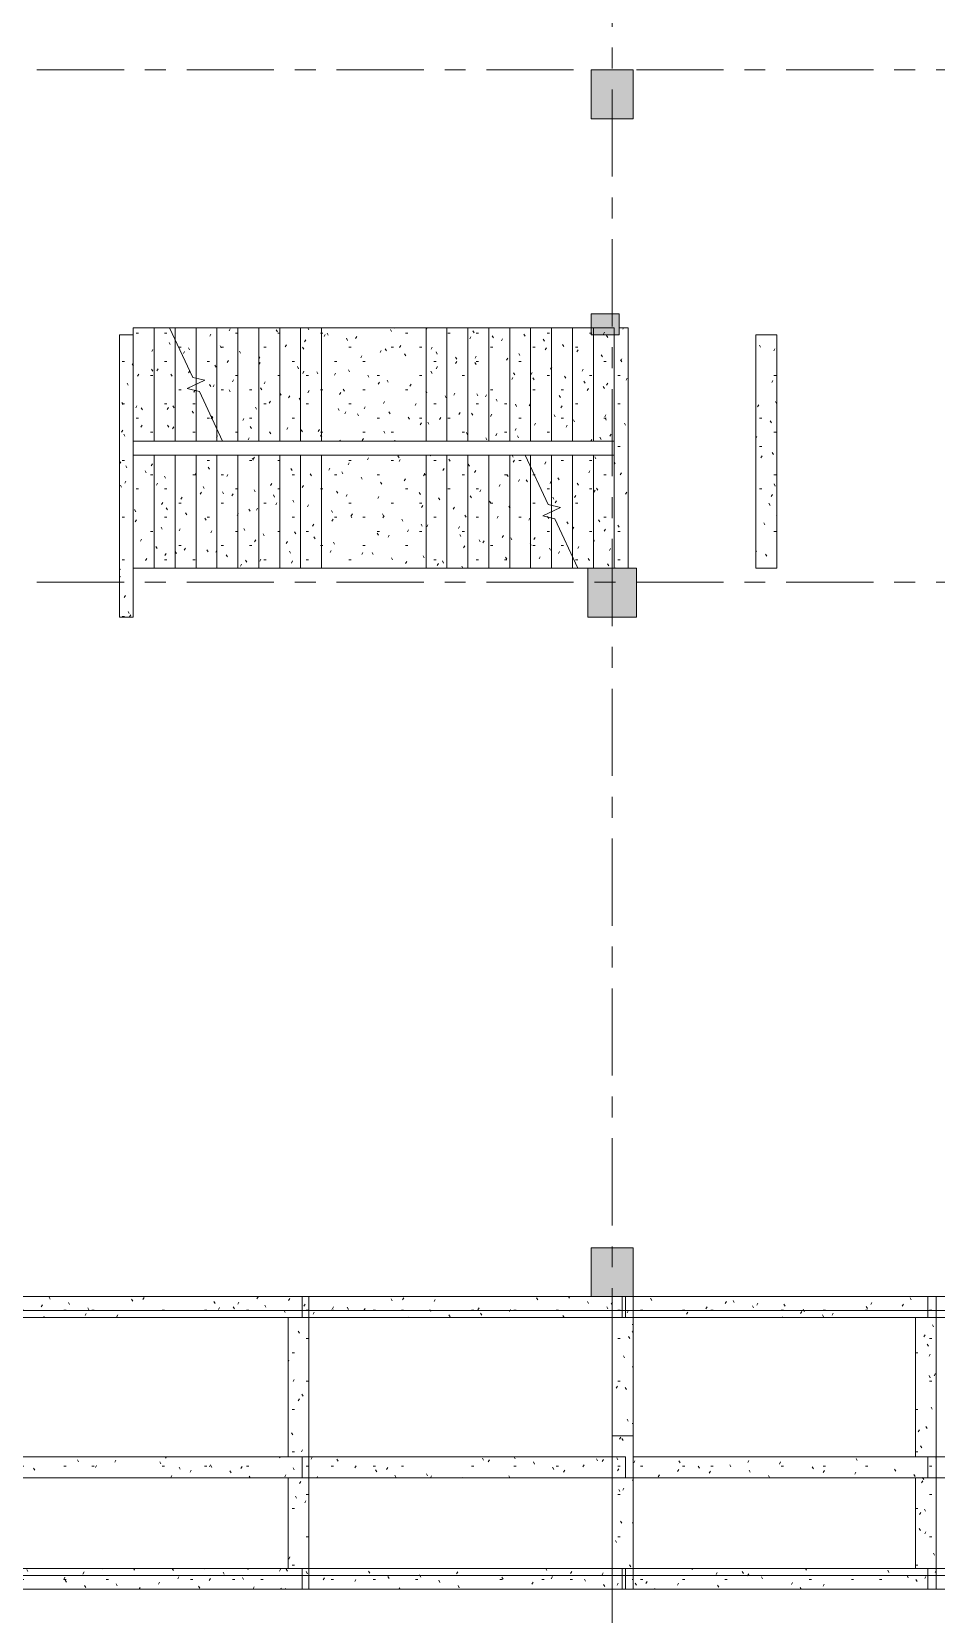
# Model space of a CAD drawing. Header units: millimetres. Extents: x -4000 to 187956, y -58990 to 162485.
# Drawn here: x 151102 to 164080, y -45815 to -23106 of the extents above; entities that cross this region are included whole.
import ezdxf

# ---------------------------------------------------------------- set-up
doc = ezdxf.new("R2010")
doc.units = ezdxf.units.MM
doc.linetypes.add('Grid Line 12_5mm', pattern=[2150, 1250, -300, 300, -300])
doc.linetypes.add('Overhead 1_5mm', pattern=[250, 150, -100])
for name, color, linetype, lineweight in [('A-WALL', 113, 'Continuous', 13), ('S-BEAM', 12, 'Continuous', 9), ('S-COLS', 52, 'Continuous', 9), ('S-GRID', 1, 'Continuous', 30), ('S-STRS', 31, 'Continuous', 9), ('S-STRS-MBND', 31, 'Continuous', 9)]:
    doc.layers.add(name, color=color, linetype=linetype, lineweight=lineweight)
pattern_1 = [(0, (0, 0), (812.8, 203.2), [33.528, -576.072, 33.528, -576.072, -3251.2]), (0, (0, 0), (812.8, 203.2), [-1219.2, 33.528, -1185.672, 33.528, -576.072, -1422.4]), (0, (0, 0), (812.8, 203.2), [-3048, 33.528, -372.872, 33.528, -982.472]), (120, (304.8, 101.6), (-582.37636, 602.30545), [33.528, -576.072, 33.528, -576.072, -3251.2]), (120, (304.8, 101.6), (-582.37636, 602.30545), [-1219.2, 33.528, -1185.672, 33.528, -576.072, -1422.4]), (120, (304.8, 101.6), (-582.37636, 602.30545), [-3048, 33.528, -372.872, 33.528, -982.472]), (240, (406.4, 508), (-230.42364, -805.50545), [33.528, -576.072, 33.528, -576.072, -3251.2]), (240, (406.4, 508), (-230.42364, -805.50545), [-1219.2, 33.528, -1185.672, 33.528, -576.072, -1422.4]), (240, (406.4, 508), (-230.42364, -805.50545), [-3048, 33.528, -372.872, 33.528, -982.472])]
pattern_2 = [(0, (2480.62, 0), (806.943, 203.2), [33.286, -571.921, 33.286, -571.921, -3227.771]), (0, (2480.62, 0), (806.943, 203.2), [-1210.414, 33.286, -1177.128, 33.286, -571.921, -1412.15]), (0, (2480.62, 0), (806.943, 203.2), [-3026.035, 33.286, -370.185, 33.286, -975.392]), (119.821, (2783.22, 101.6), (-579.43966, 604.50027), [33.468, -575.037, -3853.863]), (119.821, (2783.22, 101.6), (-579.43966, 604.50027), [-608.505, 33.468, -575.037, -3245.359]), (119.821, (2783.22, 101.6), (-579.43966, 604.50027), [-1217.009, 33.468, -1183.542, -2028.349]), (119.821, (2783.22, 101.6), (-579.43966, 604.50027), [-2434.019, 33.468, -575.037, -1419.844]), (119.821, (2783.22, 101.6), (-579.43966, 604.50027), [-3042.524, 33.468, -372.202, -1014.175]), (119.821, (2783.22, 101.6), (-579.43966, 604.50027), [-3448.194, 33.468, -980.707]), (240.179, (2884.1, 508), (-227.5056, -803.30884), [33.468, -575.037, -3853.863]), (240.179, (2884.1, 508), (-227.5056, -803.30884), [-608.505, 33.468, -575.037, -3245.359]), (240.179, (2884.1, 508), (-227.5056, -803.30884), [-1217.009, 33.468, -1183.542, -2028.349]), (240.179, (2884.1, 508), (-227.5056, -803.30884), [-2434.019, 33.468, -575.037, -1419.844]), (240.179, (2884.1, 508), (-227.5056, -803.30884), [-3042.524, 33.468, -372.202, -1014.175]), (240.179, (2884.1, 508), (-227.5056, -803.30884), [-3448.194, 33.468, -980.707])]

# ---------------------------------------------------------------- blocks, each defined once
blk = doc.blocks.new('CMF2_NHAPHUTRO_S_rvt-1-FFS - TANG 1')
at = {"layer": 'S-BEAM'}
h = blk.add_hatch(dxfattribs=at)
h.set_pattern_fill('FP_1', color=256, style=0, pattern_type=2)
h.set_pattern_definition(pattern_1)
h.paths.add_polyline_path([(152360, -31506), (152560, -31506), (152560, -27458), (152360, -27458)])
h = blk.add_hatch(dxfattribs=at)
h.set_pattern_fill('FP_1', color=256, style=0, pattern_type=2)
h.set_pattern_definition(pattern_1)
h.paths.add_polyline_path([(159460, -30806), (159660, -30806), (159660, -27356), (159530, -27356), (159530, -27456), (159460, -27456)])
h = blk.add_hatch(dxfattribs=at)
h.set_pattern_fill('FP_1', color=256, style=0, pattern_type=2)
h.set_pattern_definition(pattern_1)
h.paths.add_polyline_path([(161790, -30806), (161790, -27456), (161490, -27456), (161490, -30806)])
h = blk.add_hatch(dxfattribs=at)
h.set_pattern_fill('FP_3', color=256, style=0, pattern_type=2)
h.set_pattern_definition(pattern_2)
h.paths.add_polyline_path([(154983, -41556), (154983, -41256), (150730, -41256), (150730, -41556)])
h = blk.add_hatch(dxfattribs=at)
h.set_pattern_fill('FP_1', color=256, style=0, pattern_type=2)
h.set_pattern_definition(pattern_1)
h.paths.add_polyline_path([(154780, -45456), (155080, -45456), (155080, -41256), (154780, -41256), (154780, -45156)])
h = blk.add_hatch(dxfattribs=at)
h.set_pattern_fill('FP_3', color=256, style=0, pattern_type=2)
h.set_pattern_definition(pattern_2)
h.paths.add_polyline_path([(159620, -41556), (159620, -41256), (155080, -41256), (155080, -41556), (157013, -41556)])
h = blk.add_hatch(dxfattribs=at)
h.set_pattern_fill('FP_1', color=256, style=0, pattern_type=2)
h.set_pattern_definition(pattern_1)
h.paths.add_polyline_path([(159430, -45456), (159730, -45456), (159730, -41256), (159430, -41256), (159430, -45156)])
h = blk.add_hatch(dxfattribs=at)
h.set_pattern_fill('FP_3', color=256, style=0, pattern_type=2)
h.set_pattern_definition(pattern_2)
h.paths.add_polyline_path([(163958, -41556), (163958, -41256), (159730, -41256), (159730, -41556)])
h = blk.add_hatch(dxfattribs=at)
h.set_pattern_fill('FP_1', color=256, style=0, pattern_type=2)
h.set_pattern_definition(pattern_1)
h.paths.add_polyline_path([(163780, -45456), (164080, -45456), (164080, -41256), (163780, -41256), (163780, -45156)])
h = blk.add_hatch(dxfattribs=at)
h.set_pattern_fill('FP_3', color=256, style=0, pattern_type=2)
h.set_pattern_definition(pattern_2)
h.paths.add_polyline_path([(154983, -43856), (154983, -43556), (150730, -43556), (150730, -43856)])
h = blk.add_hatch(dxfattribs=at)
h.set_pattern_fill('FP_3', color=256, style=0, pattern_type=2)
h.set_pattern_definition(pattern_2)
h.paths.add_polyline_path([(159620, -43856), (159620, -43556), (155080, -43556), (155080, -43856), (157013, -43856)])
h = blk.add_hatch(dxfattribs=at)
h.set_pattern_fill('FP_3', color=256, style=0, pattern_type=2)
h.set_pattern_definition(pattern_2)
h.paths.add_polyline_path([(163958, -43856), (163958, -43556), (159730, -43556), (159730, -43856)])
h = blk.add_hatch(dxfattribs=at)
h.set_pattern_fill('FP_3', color=256, style=0, pattern_type=2)
h.set_pattern_definition(pattern_2)
h.paths.add_polyline_path([(154983, -45456), (154983, -45156), (150730, -45156), (150730, -45456)])
h = blk.add_hatch(dxfattribs=at)
h.set_pattern_fill('FP_3', color=256, style=0, pattern_type=2)
h.set_pattern_definition(pattern_2)
h.paths.add_polyline_path([(159620, -45456), (159620, -45156), (155080, -45156), (155080, -45456), (157013, -45456)])
h = blk.add_hatch(dxfattribs=at)
h.set_pattern_fill('FP_3', color=256, style=0, pattern_type=2)
h.set_pattern_definition(pattern_2)
h.paths.add_polyline_path([(163958, -45456), (163958, -45156), (159730, -45156), (159730, -45456)])
at = {"layer": 'S-COLS', "lineweight": 5, "transparency": 33554534}
for points in [[(159730, -24356), (159730, -23656), (159130, -23656), (159130, -24356)], [(159530, -27456), (159530, -27156), (159130, -27156), (159130, -27456)], [(159780, -31506), (159780, -30806), (159080, -30806), (159080, -31506)], [(159730, -41256), (159730, -40556), (159130, -40556), (159130, -41256)]]:
    blk.add_hatch(color=256, dxfattribs=at).paths.add_polyline_path(points)
at = {"layer": 'S-COLS'}
h = blk.add_hatch(dxfattribs=at)
h.set_pattern_fill('FP_1', color=256, style=0, pattern_type=2)
h.set_pattern_definition(pattern_1)
h.paths.add_polyline_path([(159730, -43856), (159730, -43256), (159430, -43256), (159430, -43856)])
at = {"layer": 'S-STRS'}
h = blk.add_hatch(dxfattribs=at)
h.set_pattern_fill('FP_1', color=256, style=0, pattern_type=2)
h.set_pattern_definition(pattern_1)
h.paths.add_polyline_path([(152560, -28981), (152860, -28981), (152860, -27356), (152560, -27356)])
h = blk.add_hatch(dxfattribs=at)
h.set_pattern_fill('FP_1', color=256, style=0, pattern_type=2)
h.set_pattern_definition(pattern_1)
h.paths.add_polyline_path([(152560, -28981), (152860, -28981), (152860, -27356), (152560, -27356)])
h = blk.add_hatch(dxfattribs=at)
h.set_pattern_fill('FP_1', color=256, style=0, pattern_type=2)
h.set_pattern_definition(pattern_1)
h.paths.add_polyline_path([(152860, -28981), (153160, -28981), (153160, -27525), (153081, -27356), (152860, -27356)])
h = blk.add_hatch(dxfattribs=at)
h.set_pattern_fill('FP_1', color=256, style=0, pattern_type=2)
h.set_pattern_definition(pattern_1)
h.paths.add_polyline_path([(152860, -28981), (153160, -28981), (153160, -27356), (152860, -27356)])
h = blk.add_hatch(dxfattribs=at)
h.set_pattern_fill('FP_1', color=256, style=0, pattern_type=2)
h.set_pattern_definition(pattern_1)
h.paths.add_polyline_path([(153160, -28981), (153460, -28981), (153460, -27356), (153160, -27356)])
h = blk.add_hatch(dxfattribs=at)
h.set_pattern_fill('FP_4', color=256, style=0, pattern_type=2)
h.set_pattern_definition(pattern_1)
h.paths.add_polyline_path([(153460, -28981), (153760, -28981), (153760, -27356), (153460, -27356)])
h = blk.add_hatch(dxfattribs=at)
h.set_pattern_fill('FP_4', color=256, style=0, pattern_type=2)
h.set_pattern_definition(pattern_1)
h.paths.add_polyline_path([(153760, -28981), (154060, -28981), (154060, -27356), (153760, -27356)])
h = blk.add_hatch(dxfattribs=at)
h.set_pattern_fill('FP_4', color=256, style=0, pattern_type=2)
h.set_pattern_definition(pattern_1)
h.paths.add_polyline_path([(154060, -28981), (154360, -28981), (154360, -27356), (154060, -27356)])
h = blk.add_hatch(dxfattribs=at)
h.set_pattern_fill('FP_4', color=256, style=0, pattern_type=2)
h.set_pattern_definition(pattern_1)
h.paths.add_polyline_path([(154360, -28981), (154660, -28981), (154660, -27356), (154360, -27356)])
h = blk.add_hatch(dxfattribs=at)
h.set_pattern_fill('FP_4', color=256, style=0, pattern_type=2)
h.set_pattern_definition(pattern_1)
h.paths.add_polyline_path([(154660, -28981), (154960, -28981), (154960, -27356), (154660, -27356)])
h = blk.add_hatch(dxfattribs=at)
h.set_pattern_fill('FP_4', color=256, style=0, pattern_type=2)
h.set_pattern_definition(pattern_1)
h.paths.add_polyline_path([(154960, -28981), (155260, -28981), (155260, -27356), (154960, -27356)])
h = blk.add_hatch(dxfattribs=at)
h.set_pattern_fill('FP_1', color=256, style=0, pattern_type=2)
h.set_pattern_definition(pattern_1)
h.paths.add_polyline_path([(156760, -28981), (156760, -27356), (155260, -27356), (155260, -28981)])
h = blk.add_hatch(dxfattribs=at)
h.set_pattern_fill('FP_1', color=256, style=0, pattern_type=2)
h.set_pattern_definition(pattern_1)
h.paths.add_polyline_path([(157013, -28981), (157060, -28981), (157060, -27356), (156760, -27356), (156760, -28981)])
h = blk.add_hatch(dxfattribs=at)
h.set_pattern_fill('FP_4', color=256, style=0, pattern_type=2)
h.set_pattern_definition(pattern_1)
h.paths.add_polyline_path([(157060, -28981), (157360, -28981), (157360, -27356), (157060, -27356)])
h = blk.add_hatch(dxfattribs=at)
h.set_pattern_fill('FP_1', color=256, style=0, pattern_type=2)
h.set_pattern_definition(pattern_1)
h.paths.add_polyline_path([(157360, -28981), (157660, -28981), (157660, -27356), (157360, -27356)])
h = blk.add_hatch(dxfattribs=at)
h.set_pattern_fill('FP_4', color=256, style=0, pattern_type=2)
h.set_pattern_definition(pattern_1)
h.paths.add_polyline_path([(157660, -28981), (157960, -28981), (157960, -27356), (157660, -27356)])
h = blk.add_hatch(dxfattribs=at)
h.set_pattern_fill('FP_4', color=256, style=0, pattern_type=2)
h.set_pattern_definition(pattern_1)
h.paths.add_polyline_path([(157960, -28981), (158260, -28981), (158260, -27356), (157960, -27356)])
h = blk.add_hatch(dxfattribs=at)
h.set_pattern_fill('FP_4', color=256, style=0, pattern_type=2)
h.set_pattern_definition(pattern_1)
h.paths.add_polyline_path([(158260, -28981), (158560, -28981), (158560, -27356), (158260, -27356)])
h = blk.add_hatch(dxfattribs=at)
h.set_pattern_fill('FP_4', color=256, style=0, pattern_type=2)
h.set_pattern_definition(pattern_1)
h.paths.add_polyline_path([(158560, -28981), (158860, -28981), (158860, -27356), (158560, -27356)])
h = blk.add_hatch(dxfattribs=at)
h.set_pattern_fill('FP_5', color=256, style=0, pattern_type=2)
h.set_pattern_definition(pattern_1)
h.paths.add_polyline_path([(158860, -28981), (159160, -28981), (159160, -27356), (158860, -27356)])
h = blk.add_hatch(dxfattribs=at)
h.set_pattern_fill('FP_4', color=256, style=0, pattern_type=2)
h.set_pattern_definition(pattern_1)
h.paths.add_polyline_path([(159160, -28981), (159460, -28981), (159460, -27356), (159160, -27356)])
h = blk.add_hatch(dxfattribs=at)
h.set_pattern_fill('FP_1', color=256, style=0, pattern_type=2)
h.set_pattern_definition(pattern_1)
h.paths.add_polyline_path([(153160, -28981), (153460, -28981), (153460, -28259), (153333, -28228), (153460, -28169), (153460, -28078), (153413, -28067), (153160, -27525)])
h = blk.add_hatch(dxfattribs=at)
h.set_pattern_fill('FP_4', color=256, style=0, pattern_type=2)
h.set_pattern_definition(pattern_1)
h.paths.add_polyline_path([(153460, -28981), (153760, -28981), (153760, -28812), (153508, -28271), (153460, -28259)])
h.paths.add_polyline_path([(153460, -28169), (153588, -28109), (153460, -28078)])
h = blk.add_hatch(dxfattribs=at)
h.set_pattern_fill('FP_4', color=256, style=0, pattern_type=2)
h.set_pattern_definition(pattern_1)
h.paths.add_polyline_path([(153839, -28981), (153760, -28812), (153760, -28981)])
h = blk.add_hatch(dxfattribs=at)
h.set_pattern_fill('FP_1', color=256, style=0, pattern_type=2)
h.set_pattern_definition(pattern_1)
h.paths.add_polyline_path([(152860, -30806), (152860, -29181), (152560, -29181), (152560, -30806)])
h = blk.add_hatch(dxfattribs=at)
h.set_pattern_fill('FP_1', color=256, style=0, pattern_type=2)
h.set_pattern_definition(pattern_1)
h.paths.add_polyline_path([(153160, -30806), (153160, -29181), (152860, -29181), (152860, -30806)])
h = blk.add_hatch(dxfattribs=at)
h.set_pattern_fill('FP_1', color=256, style=0, pattern_type=2)
h.set_pattern_definition(pattern_1)
h.paths.add_polyline_path([(153460, -30806), (153460, -29181), (153160, -29181), (153160, -30806)])
h = blk.add_hatch(dxfattribs=at)
h.set_pattern_fill('FP_1', color=256, style=0, pattern_type=2)
h.set_pattern_definition(pattern_1)
h.paths.add_polyline_path([(153760, -30806), (153760, -29181), (153460, -29181), (153460, -30806)])
h = blk.add_hatch(dxfattribs=at)
h.set_pattern_fill('FP_4', color=256, style=0, pattern_type=2)
h.set_pattern_definition(pattern_1)
h.paths.add_polyline_path([(154060, -30806), (154060, -29181), (153760, -29181), (153760, -30806)])
h = blk.add_hatch(dxfattribs=at)
h.set_pattern_fill('FP_4', color=256, style=0, pattern_type=2)
h.set_pattern_definition(pattern_1)
h.paths.add_polyline_path([(154360, -30806), (154360, -29181), (154060, -29181), (154060, -30806)])
h = blk.add_hatch(dxfattribs=at)
h.set_pattern_fill('FP_1', color=256, style=0, pattern_type=2)
h.set_pattern_definition(pattern_1)
h.paths.add_polyline_path([(154660, -30806), (154660, -29181), (154360, -29181), (154360, -30806)])
h = blk.add_hatch(dxfattribs=at)
h.set_pattern_fill('FP_1', color=256, style=0, pattern_type=2)
h.set_pattern_definition(pattern_1)
h.paths.add_polyline_path([(154960, -30806), (154960, -29181), (154660, -29181), (154660, -30806)])
h = blk.add_hatch(dxfattribs=at)
h.set_pattern_fill('FP_1', color=256, style=0, pattern_type=2)
h.set_pattern_definition(pattern_1)
h.paths.add_polyline_path([(155260, -30806), (155260, -29181), (154960, -29181), (154960, -30806)])
h = blk.add_hatch(dxfattribs=at)
h.set_pattern_fill('FP_1', color=256, style=0, pattern_type=2)
h.set_pattern_definition(pattern_1)
h.paths.add_polyline_path([(156760, -30806), (156760, -29181), (155260, -29181), (155260, -30806)])
h = blk.add_hatch(dxfattribs=at)
h.set_pattern_fill('FP_1', color=256, style=0, pattern_type=2)
h.set_pattern_definition(pattern_1)
h.paths.add_polyline_path([(157060, -30806), (157060, -29181), (156760, -29181), (156760, -30806), (157013, -30806)])
h = blk.add_hatch(dxfattribs=at)
h.set_pattern_fill('FP_1', color=256, style=0, pattern_type=2)
h.set_pattern_definition(pattern_1)
h.paths.add_polyline_path([(157360, -30806), (157360, -29181), (157060, -29181), (157060, -30806)])
h = blk.add_hatch(dxfattribs=at)
h.set_pattern_fill('FP_1', color=256, style=0, pattern_type=2)
h.set_pattern_definition(pattern_1)
h.paths.add_polyline_path([(157660, -30806), (157660, -29181), (157360, -29181), (157360, -30806)])
h = blk.add_hatch(dxfattribs=at)
h.set_pattern_fill('FP_1', color=256, style=0, pattern_type=2)
h.set_pattern_definition(pattern_1)
h.paths.add_polyline_path([(157960, -30806), (157960, -29181), (157660, -29181), (157660, -30806)])
h = blk.add_hatch(dxfattribs=at)
h.set_pattern_fill('FP_4', color=256, style=0, pattern_type=2)
h.set_pattern_definition(pattern_1)
h.paths.add_polyline_path([(158260, -30806), (158260, -29181), (157960, -29181), (157960, -30806)])
h = blk.add_hatch(dxfattribs=at)
h.set_pattern_fill('FP_4', color=256, style=0, pattern_type=2)
h.set_pattern_definition(pattern_1)
h.paths.add_polyline_path([(158560, -30806), (158560, -29181), (158260, -29181), (158260, -30806)])
h = blk.add_hatch(dxfattribs=at)
h.set_pattern_fill('FP_4', color=256, style=0, pattern_type=2)
h.set_pattern_definition(pattern_1)
h.paths.add_polyline_path([(158560, -30084), (158560, -29994), (158433, -30053)])
h.paths.add_polyline_path([(158560, -29903), (158560, -29181), (158260, -29181), (158260, -29350), (158513, -29892)])
h = blk.add_hatch(dxfattribs=at)
h.set_pattern_fill('FP_1', color=256, style=0, pattern_type=2)
h.set_pattern_definition(pattern_1)
h.paths.add_polyline_path([(158560, -30806), (158860, -30806), (158860, -29181), (158560, -29181)])
h = blk.add_hatch(dxfattribs=at)
h.set_pattern_fill('FP_1', color=256, style=0, pattern_type=2)
h.set_pattern_definition(pattern_1)
h.paths.add_polyline_path([(158860, -30637), (158860, -29181), (158560, -29181), (158560, -29903), (158688, -29934), (158560, -29994), (158560, -30084), (158608, -30096)])
h = blk.add_hatch(dxfattribs=at)
h.set_pattern_fill('FP_1', color=256, style=0, pattern_type=2)
h.set_pattern_definition(pattern_1)
h.paths.add_polyline_path([(159160, -30806), (159160, -29181), (158860, -29181), (158860, -30806)])
h = blk.add_hatch(dxfattribs=at)
h.set_pattern_fill('FP_1', color=256, style=0, pattern_type=2)
h.set_pattern_definition(pattern_1)
h.paths.add_polyline_path([(159160, -30806), (159160, -29181), (158860, -29181), (158860, -30637), (158939, -30806)])
h = blk.add_hatch(dxfattribs=at)
h.set_pattern_fill('FP_1', color=256, style=0, pattern_type=2)
h.set_pattern_definition(pattern_1)
h.paths.add_polyline_path([(159460, -30806), (159460, -29181), (159160, -29181), (159160, -30806)])
h = blk.add_hatch(dxfattribs=at)
h.set_pattern_fill('FP_1', color=256, style=0, pattern_type=2)
h.set_pattern_definition(pattern_1)
h.paths.add_polyline_path([(159460, -30806), (159460, -29181), (159160, -29181), (159160, -30806)])
at = {"layer": 'A-WALL', "color": 35, "lineweight": 15}
for p, q in [((159130, -41256), (150730, -41256)), ((168130, -41256), (159730, -41256)), ((148792, -41456), (172884, -41456)), ((172884, -45256), (148792, -45256)), ((148792, -45456), (172884, -45456))]:
    blk.add_line(p, q, dxfattribs=at)
at = {"layer": 'A-WALL', "color": 50, "lineweight": 15}
for p, q in [((150730, -41256), (159130, -41256)), ((159130, -41256), (159730, -41256)), ((159730, -41256), (168130, -41256)), ((174130, -41456), (148792, -41456)), ((148792, -45256), (174130, -45256)), ((174130, -45456), (148792, -45456))]:
    blk.add_line(p, q, dxfattribs=at)
at = {"layer": 'A-WALL', "color": 77, "lineweight": 15}
blk.add_line((159730, -41256), (159130, -41256), dxfattribs=at)
at = {"layer": 'S-BEAM', "color": 250}
for p, q in [((152360, -27458), (152560, -27458)), ((152360, -27458), (152360, -31506)), ((159530, -27456), (159460, -27456)), ((159460, -27456), (159460, -29181)), ((159530, -27356), (159660, -27356)), ((159530, -27356), (159530, -27456)), ((159660, -30806), (159660, -27356)), ((161490, -27456), (161790, -27456)), ((161490, -27456), (161490, -30806)), ((161790, -30806), (161790, -27456)), ((152560, -31506), (152560, -28981)), ((159460, -30806), (159660, -30806)), ((161790, -30806), (161490, -30806)), ((152560, -31506), (152360, -31506)), ((154983, -41556), (150730, -41556)), ((154780, -41556), (154780, -43556)), ((154983, -41556), (154983, -41456)), ((155080, -45256), (155080, -41456)), ((159620, -41556), (155080, -41556)), ((159430, -41556), (159430, -43556)), ((159620, -41556), (159620, -41456)), ((159730, -45256), (159730, -41456)), ((159730, -41556), (163958, -41556)), ((163780, -41556), (163780, -43556)), ((163958, -41556), (163958, -41456)), ((164080, -45256), (164080, -41456)), ((168595, -41556), (164080, -41556)), ((150730, -43556), (154983, -43556)), ((154983, -43856), (154983, -43556)), ((155080, -43556), (159620, -43556)), ((159620, -43856), (159620, -43556)), ((163958, -43556), (159730, -43556)), ((163958, -43856), (163958, -43556)), ((164080, -43556), (168595, -43556)), ((154983, -43856), (150730, -43856)), ((154780, -43856), (154780, -45156)), ((159620, -43856), (155080, -43856)), ((159430, -43856), (159430, -45156)), ((159730, -43856), (163958, -43856)), ((163780, -43856), (163780, -45156)), ((168595, -43856), (164080, -43856)), ((150730, -45156), (154983, -45156)), ((154983, -45256), (154983, -45156)), ((155080, -45156), (159620, -45156)), ((159620, -45256), (159620, -45156)), ((163958, -45156), (159730, -45156)), ((163958, -45256), (163958, -45156)), ((164080, -45156), (168595, -45156))]:
    blk.add_line(p, q, dxfattribs=at)
at = {"layer": 'S-BEAM', "color": 252}
for p, q in [((152560, -27458), (152360, -27458)), ((152360, -31506), (152360, -27458)), ((152560, -28981), (152560, -27458)), ((159660, -27356), (159530, -27356)), ((159530, -27456), (159530, -27356)), ((159660, -30806), (159660, -27356)), ((161790, -27456), (161490, -27456)), ((161490, -30806), (161490, -27456)), ((161790, -30806), (161790, -27456)), ((152560, -29181), (152560, -28981)), ((159460, -29181), (159460, -28981)), ((159460, -29181), (159460, -30806)), ((152560, -31506), (152560, -30806)), ((161490, -30806), (161790, -30806)), ((152360, -31506), (152560, -31506)), ((150730, -41256), (154983, -41256)), ((154983, -41256), (155080, -41256)), ((154983, -41456), (154983, -41256)), ((155080, -41456), (155080, -41256)), ((155080, -41256), (159130, -41256)), ((159620, -41456), (159620, -41256)), ((159730, -41456), (159730, -41256)), ((163958, -41256), (159730, -41256)), ((163958, -41256), (164080, -41256)), ((163958, -41456), (163958, -41256)), ((164080, -41456), (164080, -41256)), ((164080, -41256), (168130, -41256)), ((150730, -41556), (154780, -41556)), ((154780, -43556), (154780, -41556)), ((154780, -41556), (154983, -41556)), ((155080, -41556), (154983, -41556)), ((155080, -41556), (155080, -41456)), ((155080, -43556), (155080, -41556)), ((155080, -41556), (159430, -41556)), ((159430, -43256), (159430, -41556)), ((159430, -41556), (159620, -41556)), ((159620, -41556), (159730, -41556)), ((159730, -41556), (159730, -41456)), ((159730, -43256), (159730, -41556)), ((159730, -41556), (163780, -41556)), ((163780, -43556), (163780, -41556)), ((163780, -41556), (163958, -41556)), ((164080, -41556), (163958, -41556)), ((164080, -41556), (164080, -41456)), ((164080, -43556), (164080, -41556)), ((164080, -41556), (168430, -41556)), ((154780, -43556), (150730, -43556)), ((154983, -43556), (154780, -43556)), ((154983, -43556), (155080, -43556)), ((159430, -43556), (155080, -43556)), ((155080, -43856), (155080, -43556)), ((159620, -43556), (159430, -43556)), ((159730, -43856), (159730, -43556)), ((163780, -43556), (159730, -43556)), ((163958, -43556), (163780, -43556)), ((163958, -43556), (164080, -43556)), ((164080, -43856), (164080, -43556)), ((150730, -43856), (154780, -43856)), ((154780, -45156), (154780, -43856)), ((154780, -43856), (154983, -43856)), ((155080, -43856), (154983, -43856)), ((155080, -45156), (155080, -43856)), ((155080, -43856), (159430, -43856)), ((159430, -43856), (159430, -45156)), ((159430, -43856), (159620, -43856)), ((159730, -45156), (159730, -43856)), ((159730, -43856), (163780, -43856)), ((163780, -45156), (163780, -43856)), ((163780, -43856), (163958, -43856)), ((164080, -43856), (163958, -43856)), ((164080, -45156), (164080, -43856)), ((150730, -45156), (154780, -45156)), ((154983, -45156), (154780, -45156)), ((154983, -45156), (155080, -45156)), ((155080, -45156), (159430, -45156)), ((155080, -45256), (155080, -45156)), ((159620, -45156), (159430, -45156)), ((159730, -45156), (159620, -45156)), ((159730, -45156), (163780, -45156)), ((159730, -45256), (159730, -45156)), ((163958, -45156), (163780, -45156)), ((163958, -45156), (164080, -45156)), ((164080, -45156), (168430, -45156)), ((164080, -45256), (164080, -45156)), ((154983, -45456), (154983, -45256)), ((155080, -45456), (155080, -45256)), ((159620, -45456), (159620, -45256)), ((159730, -45456), (159730, -45256)), ((163958, -45456), (163958, -45256)), ((164080, -45456), (164080, -45256)), ((154983, -45456), (150730, -45456)), ((155080, -45456), (154983, -45456)), ((159620, -45456), (155080, -45456)), ((159730, -45456), (159620, -45456)), ((159730, -45456), (163958, -45456)), ((164080, -45456), (163958, -45456)), ((168595, -45456), (164080, -45456))]:
    blk.add_line(p, q, dxfattribs=at)
at = {"layer": 'S-BEAM', "color": 253}
for p, q in [((152560, -28981), (152560, -27458)), ((159460, -28981), (159460, -27456)), ((152560, -30806), (152560, -29181)), ((159460, -30806), (159460, -29181)), ((150730, -41256), (154780, -41256)), ((155080, -41256), (159130, -41256)), ((155080, -41456), (155080, -41256)), ((159430, -41256), (159572, -41256)), ((159730, -41256), (163780, -41256)), ((159730, -41456), (159730, -41256)), ((164080, -41256), (168130, -41256)), ((164080, -41456), (164080, -41256)), ((154983, -41556), (154780, -41556)), ((154983, -41556), (155080, -41556)), ((159430, -41556), (159430, -41456)), ((159430, -41456), (159430, -41556)), ((159572, -41456), (159572, -41556)), ((159572, -41556), (159620, -41556)), ((159620, -41556), (159730, -41556)), ((163958, -41556), (163780, -41556)), ((163958, -41556), (164080, -41556)), ((159730, -43256), (159430, -43256)), ((154780, -43556), (154983, -43556)), ((155080, -43556), (154983, -43556)), ((163780, -43556), (163958, -43556)), ((164080, -43556), (163958, -43556)), ((154983, -43856), (154780, -43856)), ((154983, -43856), (155080, -43856)), ((159730, -43856), (159620, -43856)), ((163958, -43856), (163780, -43856)), ((163958, -43856), (164080, -43856)), ((154780, -45156), (154983, -45156)), ((154983, -45156), (155080, -45156)), ((159430, -45156), (159430, -45256)), ((159430, -45156), (159430, -45256)), ((159620, -45156), (159572, -45156)), ((159572, -45156), (159572, -45256)), ((159620, -45156), (159730, -45156)), ((163780, -45156), (163958, -45156)), ((163958, -45156), (164080, -45156)), ((155080, -45456), (155080, -45256)), ((159730, -45456), (159730, -45256)), ((164080, -45456), (164080, -45256)), ((150730, -45456), (154780, -45456)), ((155080, -45456), (159430, -45456)), ((159730, -45456), (163780, -45456)), ((164080, -45456), (168430, -45456))]:
    blk.add_line(p, q, dxfattribs=at)
at = {"layer": 'S-BEAM', "color": 37}
for p, q in [((159460, -27456), (159530, -27456)), ((159660, -30806), (159460, -30806)), ((159130, -41256), (159620, -41256)), ((159730, -41256), (159620, -41256))]:
    blk.add_line(p, q, dxfattribs=at)
at = {"layer": 'S-BEAM', "color": 254}
for p, q in [((154780, -41256), (154983, -41256)), ((154983, -41256), (155080, -41256)), ((159430, -41456), (159430, -41256)), ((159430, -41256), (159430, -41456)), ((159572, -41256), (159572, -41456)), ((163780, -41256), (163958, -41256)), ((163958, -41256), (164080, -41256)), ((154780, -41556), (154983, -41556)), ((159572, -41556), (159620, -41556)), ((163780, -41556), (163958, -41556)), ((154983, -43556), (154780, -43556)), ((159430, -43556), (159430, -43856)), ((159730, -43556), (159730, -43856)), ((163958, -43556), (163780, -43556)), ((154780, -43856), (154983, -43856)), ((159620, -43856), (159430, -43856)), ((163780, -43856), (163958, -43856)), ((154780, -45156), (154983, -45156)), ((159572, -45156), (159620, -45156)), ((163780, -45156), (163958, -45156)), ((159430, -45256), (159430, -45456)), ((159430, -45256), (159430, -45456)), ((159572, -45256), (159572, -45456)), ((154780, -45456), (154983, -45456)), ((154983, -45456), (155080, -45456)), ((159430, -45456), (159572, -45456)), ((159572, -45456), (159620, -45456)), ((159620, -45456), (159730, -45456)), ((163780, -45456), (163958, -45456)), ((163958, -45456), (164080, -45456))]:
    blk.add_line(p, q, dxfattribs=at)
at = {"layer": 'S-BEAM', "color": 251}
blk.add_line((159130, -41256), (159430, -41256), dxfattribs=at)
at = {"layer": 'S-BEAM', "color": 9}
for p, q in [((159572, -41256), (159620, -41256)), ((159620, -41256), (159730, -41256))]:
    blk.add_line(p, q, dxfattribs=at)
at = {"layer": 'S-COLS', "color": 250}
for p, q in [((159730, -23656), (159130, -23656)), ((159130, -23656), (159130, -24356)), ((159130, -24356), (159130, -23656)), ((159130, -23656), (159730, -23656)), ((159730, -24356), (159730, -23656)), ((159730, -23656), (159730, -24356)), ((159130, -24356), (159730, -24356)), ((159730, -24356), (159130, -24356)), ((159530, -27156), (159130, -27156)), ((159130, -27156), (159130, -27456)), ((159130, -27356), (159130, -27156)), ((159130, -27156), (159530, -27156)), ((159530, -27456), (159530, -27156)), ((159530, -27156), (159530, -27356)), ((159130, -27456), (159530, -27456)), ((159780, -30806), (159080, -30806)), ((159080, -30806), (159080, -31506)), ((159080, -31506), (159080, -30806)), ((159660, -30806), (159780, -30806)), ((159780, -31506), (159780, -30806)), ((159780, -30806), (159780, -31506)), ((159080, -31506), (159780, -31506)), ((159780, -31506), (159080, -31506)), ((159730, -40556), (159130, -40556)), ((159130, -40556), (159130, -41256)), ((159130, -41256), (159130, -40556)), ((159130, -40556), (159730, -40556)), ((159730, -41256), (159730, -40556)), ((159730, -40556), (159730, -41256)), ((159130, -41256), (159730, -41256))]:
    blk.add_line(p, q, dxfattribs=at)
at = {"layer": 'S-COLS', "color": 37}
for p, q in [((159130, -27456), (159130, -27356)), ((159530, -27456), (159130, -27456)), ((159460, -30806), (159660, -30806))]:
    blk.add_line(p, q, dxfattribs=at)
at = {"layer": 'S-COLS', "color": 252}
blk.add_line((159530, -27356), (159530, -27456), dxfattribs=at)
at = {"layer": 'S-COLS', "color": 253}
for p, q in [((159080, -30806), (159460, -30806)), ((159572, -41256), (159430, -41256)), ((159430, -43556), (159430, -43256)), ((159430, -43256), (159730, -43256)), ((159730, -43256), (159730, -43556)), ((159730, -43856), (159620, -43856))]:
    blk.add_line(p, q, dxfattribs=at)
at = {"layer": 'S-COLS', "color": 251}
blk.add_line((159430, -41256), (159130, -41256), dxfattribs=at)
at = {"layer": 'S-COLS', "color": 9}
for p, q in [((159620, -41256), (159572, -41256)), ((159730, -41256), (159620, -41256))]:
    blk.add_line(p, q, dxfattribs=at)
at = {"layer": 'S-COLS', "color": 254}
for p, q in [((159430, -43856), (159430, -43556)), ((159730, -43556), (159730, -43856)), ((159620, -43856), (159430, -43856))]:
    blk.add_line(p, q, dxfattribs=at)
at = {"layer": 'S-GRID', "linetype": 'Grid Line 12_5mm', "lineweight": 9}
for p, q in [((159430, -13185), (159430, -57690)), ((47977, -23656), (186656, -23656)), ((47977, -31006), (186656, -31006)), ((47977, -41256), (186656, -41256))]:
    blk.add_line(p, q, dxfattribs=at)
at = {"layer": 'S-STRS', "color": 250}
for p, q in [((152560, -27356), (152560, -28981)), ((152560, -27356), (152860, -27356)), ((152560, -27356), (152860, -27356)), ((152860, -27356), (153081, -27356)), ((152860, -27356), (152860, -28981)), ((152860, -27356), (153160, -27356)), ((153160, -27356), (153460, -27356)), ((153160, -27356), (153160, -27525)), ((153460, -27356), (153760, -27356)), ((153460, -27356), (153460, -28078)), ((153760, -27356), (154060, -27356)), ((153760, -27356), (153760, -28812)), ((154060, -27356), (154360, -27356)), ((154060, -27356), (154060, -28981)), ((154360, -27356), (154660, -27356)), ((154360, -27356), (154360, -28981)), ((154660, -27356), (154960, -27356)), ((154660, -27356), (154660, -28981)), ((154960, -27356), (155260, -27356)), ((154960, -27356), (154960, -28981)), ((156760, -27356), (155260, -27356)), ((155260, -27356), (155260, -28981)), ((156760, -27356), (156760, -28981)), ((156760, -27356), (157060, -27356)), ((157060, -27356), (157360, -27356)), ((157060, -27356), (157060, -28981)), ((157360, -27356), (157660, -27356)), ((157360, -27356), (157360, -28981)), ((157660, -27356), (157960, -27356)), ((157660, -27356), (157660, -28981)), ((157960, -27356), (158260, -27356)), ((157960, -27356), (157960, -28981)), ((158260, -27356), (158560, -27356)), ((158260, -27356), (158260, -28981)), ((158560, -27356), (158860, -27356)), ((158560, -27356), (158560, -28981)), ((158860, -27356), (159130, -27356)), ((158860, -27356), (158860, -28981)), ((159130, -27356), (159160, -27356)), ((159160, -27356), (159460, -27356)), ((159160, -27356), (159160, -27456)), ((159160, -27456), (159160, -28981)), ((159460, -27356), (159460, -27456)), ((159460, -27456), (159460, -28981)), ((153160, -27525), (153160, -28981)), ((153460, -28078), (153460, -28169)), ((153460, -28169), (153460, -28259)), ((153460, -28259), (153460, -28981)), ((153760, -28812), (153760, -28981)), ((152560, -28981), (152860, -28981)), ((152860, -28981), (153160, -28981)), ((153160, -28981), (153460, -28981)), ((153460, -28981), (153760, -28981)), ((153760, -28981), (153839, -28981)), ((153839, -28981), (154060, -28981)), ((154060, -28981), (154360, -28981)), ((154360, -28981), (154660, -28981)), ((154660, -28981), (154960, -28981)), ((154960, -28981), (155260, -28981)), ((155260, -28981), (156760, -28981)), ((156760, -28981), (157060, -28981)), ((157060, -28981), (157360, -28981)), ((157360, -28981), (157660, -28981)), ((157660, -28981), (157960, -28981)), ((157960, -28981), (158260, -28981)), ((158260, -28981), (158560, -28981)), ((158560, -28981), (158860, -28981)), ((158860, -28981), (159160, -28981)), ((159160, -28981), (159460, -28981)), ((152560, -30806), (152560, -29181)), ((152860, -29181), (152560, -29181)), ((153160, -29181), (152860, -29181)), ((152860, -30806), (152860, -29181)), ((153460, -29181), (153160, -29181)), ((153160, -30806), (153160, -29181)), ((153760, -29181), (153460, -29181)), ((153460, -30806), (153460, -29181)), ((154060, -29181), (153760, -29181)), ((153760, -30806), (153760, -29181)), ((154360, -29181), (154060, -29181)), ((154060, -30806), (154060, -29181)), ((154660, -29181), (154360, -29181)), ((154360, -30806), (154360, -29181)), ((154960, -29181), (154660, -29181)), ((154660, -30806), (154660, -29181)), ((155260, -29181), (154960, -29181)), ((154960, -30806), (154960, -29181)), ((156760, -29181), (155260, -29181)), ((155260, -30806), (155260, -29181)), ((156760, -30806), (156760, -29181)), ((157060, -29181), (156760, -29181)), ((157360, -29181), (157060, -29181)), ((157060, -30806), (157060, -29181)), ((157660, -29181), (157360, -29181)), ((157360, -30806), (157360, -29181)), ((157960, -29181), (157660, -29181)), ((157660, -30806), (157660, -29181)), ((158181, -29181), (157960, -29181)), ((157960, -30806), (157960, -29181)), ((158260, -29181), (158181, -29181)), ((158560, -29181), (158260, -29181)), ((158260, -29350), (158260, -29181)), ((158860, -29181), (158560, -29181)), ((158560, -29903), (158560, -29181)), ((159160, -29181), (158860, -29181)), ((158860, -30637), (158860, -29181)), ((159460, -29181), (159160, -29181)), ((159160, -30806), (159160, -29181)), ((159460, -30806), (159460, -29181)), ((158260, -30806), (158260, -29350)), ((158560, -29994), (158560, -29903)), ((158560, -30084), (158560, -29994)), ((158560, -30806), (158560, -30084)), ((158860, -30806), (158860, -30637)), ((152860, -30806), (152560, -30806)), ((153160, -30806), (152860, -30806)), ((153460, -30806), (153160, -30806)), ((153760, -30806), (153460, -30806)), ((154060, -30806), (153760, -30806)), ((154360, -30806), (154060, -30806)), ((154660, -30806), (154360, -30806)), ((154960, -30806), (154660, -30806)), ((155260, -30806), (154960, -30806)), ((155260, -30806), (156760, -30806)), ((157060, -30806), (156760, -30806)), ((157360, -30806), (157060, -30806)), ((157660, -30806), (157360, -30806)), ((157960, -30806), (157660, -30806)), ((158260, -30806), (157960, -30806)), ((158560, -30806), (158260, -30806)), ((158860, -30806), (158560, -30806)), ((159080, -30806), (158860, -30806)), ((159080, -30806), (158939, -30806)), ((159160, -30806), (159080, -30806)), ((159160, -30806), (159080, -30806)), ((159460, -30806), (159160, -30806)), ((159460, -30806), (159160, -30806))]:
    blk.add_line(p, q, dxfattribs=at)
at = {"layer": 'S-STRS', "color": 250, "linetype": 'Overhead 1_5mm'}
for p, q in [((152560, -27356), (152560, -28981)), ((152860, -27356), (152860, -28981)), ((153160, -27356), (153160, -27525)), ((153460, -27356), (153460, -28078)), ((153760, -27356), (153760, -28812)), ((154060, -27356), (154060, -28981)), ((154360, -27356), (154360, -28981)), ((154660, -27356), (154660, -28981)), ((154960, -27356), (154960, -28981)), ((155260, -27356), (155260, -28981)), ((156760, -27356), (156760, -28981)), ((157060, -27356), (157060, -28981)), ((157360, -27356), (157360, -28981)), ((157660, -27356), (157660, -28981)), ((157960, -27356), (157960, -28981)), ((158260, -27356), (158260, -28981)), ((158560, -27356), (158560, -28981)), ((158860, -27356), (158860, -28981)), ((159160, -27356), (159160, -27456)), ((159160, -27456), (159160, -28981)), ((153160, -27525), (153160, -28981)), ((153460, -28078), (153460, -28169)), ((153460, -28169), (153460, -28259)), ((153460, -28259), (153460, -28981)), ((153760, -28812), (153760, -28981)), ((152860, -30806), (152860, -29181)), ((153160, -30806), (153160, -29181)), ((153460, -30806), (153460, -29181)), ((153760, -30806), (153760, -29181)), ((154060, -30806), (154060, -29181)), ((154360, -30806), (154360, -29181)), ((154660, -30806), (154660, -29181)), ((154960, -30806), (154960, -29181)), ((155260, -30806), (155260, -29181)), ((156760, -30806), (156760, -29181)), ((157060, -30806), (157060, -29181)), ((157360, -30806), (157360, -29181)), ((157660, -30806), (157660, -29181)), ((157960, -30806), (157960, -29181)), ((158260, -29350), (158260, -29181)), ((158560, -29903), (158560, -29181)), ((158860, -30637), (158860, -29181)), ((159160, -30806), (159160, -29181)), ((159460, -30806), (159460, -29181)), ((158260, -30806), (158260, -29350)), ((158560, -29994), (158560, -29903)), ((158560, -30084), (158560, -29994)), ((158560, -30806), (158560, -30084)), ((158860, -30806), (158860, -30637))]:
    blk.add_line(p, q, dxfattribs=at)
at = {"layer": 'S-STRS', "color": 252}
for p, q in [((152560, -27356), (152560, -27458)), ((152560, -28981), (152860, -28981)), ((152860, -28981), (153160, -28981)), ((153160, -28981), (153460, -28981)), ((153461, -28981), (153760, -28981)), ((153760, -28981), (153839, -28981)), ((158260, -29181), (158181, -29181)), ((158560, -29181), (158260, -29181)), ((158860, -29181), (158560, -29181)), ((159160, -29181), (158860, -29181)), ((159460, -29181), (159160, -29181))]:
    blk.add_line(p, q, dxfattribs=at)
at = {"layer": 'S-STRS', "color": 252, "linetype": 'Overhead 1_5mm'}
blk.add_line((152560, -27356), (152560, -27458), dxfattribs=at)
at = {"layer": 'S-STRS', "color": 253}
for p, q in [((152560, -27458), (152560, -28981)), ((152860, -27356), (152860, -28981)), ((153160, -27525), (153160, -28981)), ((153460, -28078), (153460, -28169)), ((153460, -28259), (153460, -28981)), ((153760, -28812), (153760, -28981)), ((158260, -29350), (158260, -29181)), ((158560, -29903), (158560, -29181)), ((158860, -30637), (158860, -29181)), ((159160, -30806), (159160, -29181)), ((159460, -30806), (159460, -29181)), ((158560, -30084), (158560, -29994))]:
    blk.add_line(p, q, dxfattribs=at)
at = {"layer": 'S-STRS', "color": 253, "linetype": 'Overhead 1_5mm'}
for p, q in [((152560, -27458), (152560, -28981)), ((152860, -27356), (152860, -28981)), ((153160, -27525), (153160, -28981)), ((153460, -28078), (153460, -28169)), ((153460, -28259), (153460, -28981)), ((153760, -28812), (153760, -28981)), ((158260, -29350), (158260, -29181)), ((158560, -29903), (158560, -29181)), ((158860, -30637), (158860, -29181)), ((159160, -30806), (159160, -29181)), ((159460, -30806), (159460, -29181)), ((158560, -30084), (158560, -29994))]:
    blk.add_line(p, q, dxfattribs=at)
at = {"layer": 'S-STRS-MBND', "color": 250, "linetype": 'Overhead 1_5mm'}
for p, q in [((153081, -27356), (155560, -27356)), ((153160, -27356), (153160, -27525)), ((153160, -27356), (153160, -27525)), ((153460, -27356), (153460, -28078)), ((153460, -27356), (153460, -28078)), ((153760, -27356), (153760, -28812)), ((153760, -27356), (153760, -28812)), ((154060, -27356), (154060, -28981)), ((154060, -27356), (154060, -28981)), ((154360, -27356), (154360, -28981)), ((154360, -27356), (154360, -28981)), ((154660, -27356), (154660, -28981)), ((154660, -27356), (154660, -28981)), ((154960, -27356), (154960, -28981)), ((154960, -27356), (154960, -28981)), ((155260, -27356), (155260, -28981)), ((155260, -27356), (155260, -28981)), ((156760, -27356), (155560, -27356)), ((156760, -27356), (156760, -28981)), ((156760, -27356), (159460, -27356)), ((156760, -27356), (156760, -28981)), ((157060, -27356), (157060, -28981)), ((157060, -27356), (157060, -28981)), ((157360, -27356), (157360, -28981)), ((157360, -27356), (157360, -28981)), ((157660, -27356), (157660, -28981)), ((157660, -27356), (157660, -28981)), ((157960, -27356), (157960, -28981)), ((157960, -27356), (157960, -28981)), ((158260, -27356), (158260, -28981)), ((158260, -27356), (158260, -28981)), ((158560, -27356), (158560, -28981)), ((158560, -27356), (158560, -28981)), ((158860, -27356), (158860, -28981)), ((158860, -27356), (158860, -28981)), ((159160, -27356), (159160, -28981)), ((159160, -27356), (159160, -28981)), ((159460, -27356), (159460, -28981)), ((153460, -28169), (153460, -28259)), ((153460, -28169), (153460, -28259)), ((153839, -28981), (155560, -28981)), ((155560, -28981), (156760, -28981)), ((156760, -28981), (159460, -28981)), ((152560, -30806), (152560, -29181)), ((155260, -29181), (152560, -29181)), ((152860, -30806), (152860, -29181)), ((152860, -30806), (152860, -29181)), ((153160, -30806), (153160, -29181)), ((153160, -30806), (153160, -29181)), ((153460, -30806), (153460, -29181)), ((153460, -30806), (153460, -29181)), ((153760, -30806), (153760, -29181)), ((153760, -30806), (153760, -29181)), ((154060, -30806), (154060, -29181)), ((154060, -30806), (154060, -29181)), ((154360, -30806), (154360, -29181)), ((154360, -30806), (154360, -29181)), ((154660, -30806), (154660, -29181)), ((154660, -30806), (154660, -29181)), ((154960, -30806), (154960, -29181)), ((154960, -30806), (154960, -29181)), ((156460, -29181), (155260, -29181)), ((155260, -30806), (155260, -29181)), ((155260, -30806), (155260, -29181)), ((158181, -29181), (156460, -29181)), ((156760, -30806), (156760, -29181)), ((156760, -30806), (156760, -29181)), ((157060, -30806), (157060, -29181)), ((157060, -30806), (157060, -29181)), ((157360, -30806), (157360, -29181)), ((157360, -30806), (157360, -29181)), ((157660, -30806), (157660, -29181)), ((157660, -30806), (157660, -29181)), ((157960, -30806), (157960, -29181)), ((157960, -30806), (157960, -29181)), ((158260, -30806), (158260, -29350)), ((158260, -30806), (158260, -29350)), ((158560, -29994), (158560, -29903)), ((158560, -29994), (158560, -29903)), ((158560, -30806), (158560, -30084)), ((158560, -30806), (158560, -30084)), ((158860, -30806), (158860, -30637)), ((158860, -30806), (158860, -30637)), ((155260, -30806), (152560, -30806)), ((155260, -30806), (156460, -30806)), ((158939, -30806), (156460, -30806))]:
    blk.add_line(p, q, dxfattribs=at)
at = {"layer": 'S-STRS-MBND', "color": 250}
for p, q in [((153413, -28067), (153081, -27356)), ((153333, -28228), (153588, -28109)), ((153588, -28109), (153413, -28067)), ((153508, -28271), (153333, -28228)), ((153839, -28981), (153508, -28271)), ((158181, -29181), (158513, -29892)), ((158688, -29934), (158433, -30053)), ((158513, -29892), (158688, -29934)), ((158433, -30053), (158608, -30096)), ((158608, -30096), (158939, -30806))]:
    blk.add_line(p, q, dxfattribs=at)

msp = doc.modelspace()

# ---------------------------------------------------------------- block references
at = {"lineweight": 5}
msp.add_blockref('CMF2_NHAPHUTRO_S_rvt-1-FFS - TANG 1', (0, 0), dxfattribs=at)

doc.saveas('drawing.dxf')
